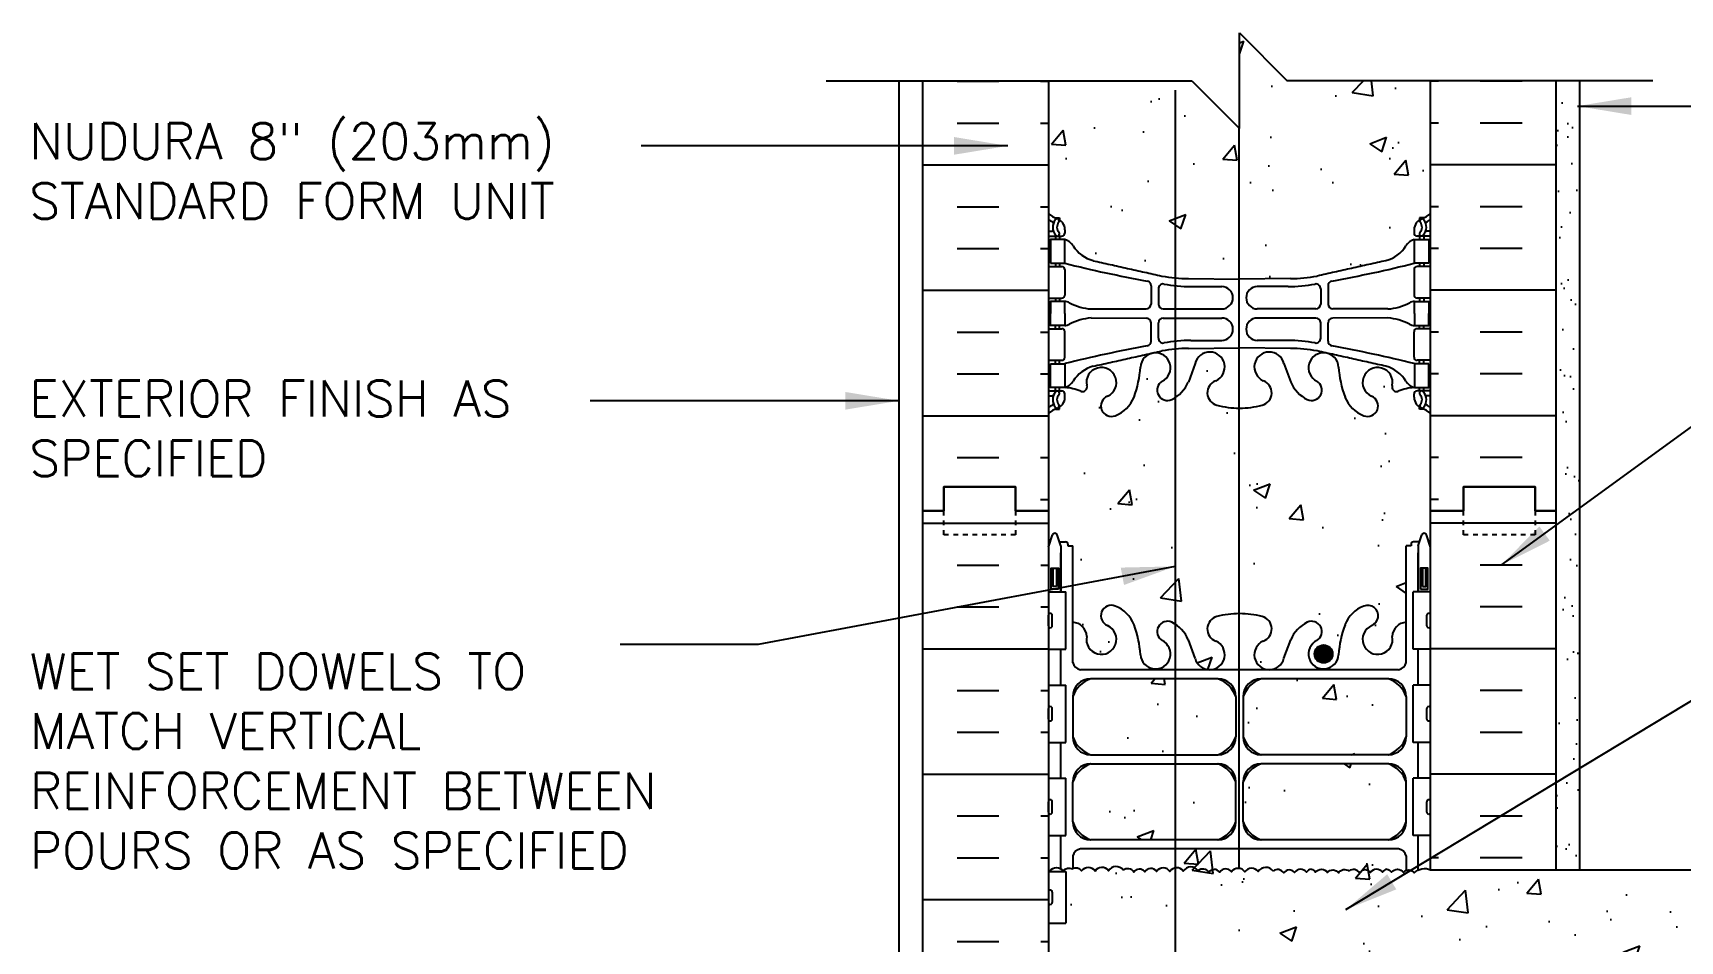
# Model space of a CAD drawing. Header units: inches. Extents: x 151.3 to 208.3, y 104.8 to 175.9.
# Drawn here: x 151.31 to 185.78, y 156.94 to 175.94 of the extents above; entities that cross this region are included whole.
import ezdxf

# ---------------------------------------------------------------- set-up
doc = ezdxf.new("R2010")
doc.units = ezdxf.units.IN
doc.header["$LTSCALE"] = 0.5
doc.header["$MEASUREMENT"] = 0
doc.linetypes.add('DASHED2', pattern=[0.375, 0.25, -0.125])
for name, color, linetype in [('HATCH', 12, 'Continuous'), ('line25', 2, 'Continuous'), ('LINE3', 3, 'Continuous'), ('LINE50', 5, 'Continuous'), ('LINE9', 9, 'Continuous'), ('TEXT', 4, 'Continuous'), ('Web_Edge', 9, 'Continuous')]:
    doc.layers.add(name, color=color, linetype=linetype)
doc.styles.add('DIM', font='romans.shx', dxfattribs={"width": 0.7})
doc.styles.add('ROMANS', font='romans.shx', dxfattribs={"height": 0.75})
doc.dimstyles.new('ext_12', dxfattribs={"dimscale": 12, "dimtxt": 0.075, "dimasz": 0.09375, "dimexe": 0.09375, "dimexo": 0.0625, "dimgap": 0.0625, "dimtad": 1, "dimdec": 1, "dimzin": 2, "dimdsep": 46, "dimlunit": 4, "dimtxsty": 'DIM', "dimcen": 0.09, "dimdle": 0.09375, "dimclrt": 4, "dimadec": 0, "dimazin": 0, "dimtfac": 1, "dimtdec": 1, "dimtmove": 2, "dimatfit": 3, "dimfxl": 1, "dimfrac": 2, "dimtolj": 1, "dimtzin": 0, "dimarcsym": 0})

msp = doc.modelspace()

# ---------------------------------------------------------------- hatches: boundary and pattern name
at = {"layer": 'HATCH'}
h = msp.add_hatch(dxfattribs=at)
h.set_pattern_fill('AR-CONC', color=256, scale=0.5)
h.set_pattern_definition([(50, (0, 0), (3.5863, -0.31376), [0.375, -4.125]), (355, (0, 0), (-0.693757, 3.76096), [0.3, -3.3]), (100.4514, (0.299, -0.026), (2.892544, 3.4472), [0.3187, -3.50571]), (46.1842, (0, 1), (5.33621, -0.8276), [0.5625, -6.1875]), (96.6356, (0.4447, 0.931), (4.67331, 4.87059), [0.47805, -5.25857]), (351.1842, (0, 1), (4.67331, 4.87059), [0.45, -4.95]), (21, (0.5, 0.75), (2.984535, -2.013094), [0.375, -4.125]), (326, (0.5, 0.75), (1.216577, 3.62575), [0.3, -3.3]), (71.4514, (0.7487, 0.5822), (4.20111, 1.612656), [0.3187, -3.50571]), (37.5, (0, 0), (0.060799, 1.664469), [0, -3.26, 0, -3.35, 0, -3.3125]), (7.5, (0, 0), (1.315348, 1.972059), [0, -1.91, 0, -3.185, 0, -1.2625]), (327.5, (-1.115, 0), (2.669112, -0.1127744), [0, -1.25, 0, -3.9, 0, -5.175]), (317.5, (-1.615, 0), (2.91593, 0.500525), [0, -1.625, 0, -2.59, 0, -3.675])])
edge = h.paths.add_edge_path()
edge.add_line((180.56, 174.938), (177.56, 174.938))
edge.add_line((177.56, 174.938), (176.56, 175.938))
edge.add_line((176.56, 175.938), (176.56, 173.938))
edge.add_line((176.56, 173.938), (175.56, 174.938))
edge.add_line((175.56, 174.938), (172.56, 174.938))
edge.add_line((172.56, 174.938), (172.56, 172.164))
edge.add_arc((172.906, 172.525), 0.5, 226.2109, 246.4218)
edge.add_line((172.706, 172.067), (172.796, 172.067))
edge.add_line((172.796, 172.067), (172.796, 172.025))
edge.add_arc((172.656, 171.818), 0.25, 0, 55.9442, ccw=False)
edge.add_line((172.906, 171.818), (172.906, 171.751))
edge.add_arc((172.843, 171.751), 0.0625, -90, 0, ccw=False)
edge.add_line((172.843, 171.688), (172.796, 171.688))
edge.add_line((172.796, 171.688), (172.796, 171.618))
edge.add_line((172.796, 171.618), (172.901, 171.618))
edge.add_arc((172.779, 171.276), 0.364, 34.9775, 70.3387, ccw=False)
edge.add_arc((173.702, 171.887), 0.743, 212.7919, 253.8107)
edge.add_spline(control_points=[(173.494, 171.173), (174.932, 170.852)], knot_values=[0, 0, 1, 1], degree=1, periodic=0)
edge.add_arc((175.488, 173.784), 2.984, 259.2546, 270.0995)
edge.add_line((175.493, 170.8), (176.56, 170.784))
edge.add_line((176.56, 170.784), (177.627, 170.8))
edge.add_arc((177.632, 173.784), 2.984, 269.9005, 280.7454)
edge.add_spline(control_points=[(178.188, 170.852), (179.626, 171.173)], knot_values=[0, 0, 1, 1], degree=1, periodic=0)
edge.add_arc((179.418, 171.887), 0.743, 286.1893, 327.2081)
edge.add_arc((180.341, 171.276), 0.364, 109.6613, 145.0225, ccw=False)
edge.add_line((180.219, 171.618), (180.324, 171.618))
edge.add_line((180.324, 171.618), (180.324, 171.688))
edge.add_line((180.324, 171.688), (180.276, 171.688))
edge.add_arc((180.276, 171.751), 0.0625, 180, 270, ccw=False)
edge.add_line((180.214, 171.751), (180.214, 171.818))
edge.add_arc((180.464, 171.818), 0.25, 124.0558, 180, ccw=False)
edge.add_line((180.324, 172.025), (180.324, 172.067))
edge.add_line((180.324, 172.067), (180.414, 172.067))
edge.add_arc((180.214, 172.525), 0.5, 293.5782, 313.7891)
edge.add_line((180.56, 172.164), (180.56, 174.938))
h.paths.add_polyline_path([(180.56, 165.938), (180.56, 167.972, 0.088416), (180.414, 168.069), (180.324, 168.069), (180.324, 168.111, -0.249069), (180.214, 168.318), (180.214, 168.386, -0.414214), (180.276, 168.448), (180.324, 168.448), (180.324, 168.518), (180.219, 168.518, 0.085348), (179.889, 168.443, -0.669601), (179.757, 168.563, 2.087231), (179.323, 168.338, -1), (179.16, 167.93, -0.21345), (178.767, 168.319, -0.069923), (178.631, 168.963, 1.702394), (178.181, 168.65, -0.940793), (177.977, 168.267, -0.173075), (177.631, 168.634), (177.489, 169.02, 1.612474), (177.057, 168.661, -0.734872), (177.034, 168.15, -0.068475), (176.56, 168.088, -0.068475), (176.086, 168.15, -0.734872), (176.063, 168.661, 1.612474), (175.631, 169.02), (175.489, 168.634, -0.173075), (175.143, 168.267, -0.940793), (174.939, 168.65, 1.702394), (174.489, 168.963, -0.069923), (174.352, 168.319, -0.21345), (173.96, 167.93, -1), (173.797, 168.338, 2.087231), (173.363, 168.563, -0.669601), (173.23, 168.443, 0.085348), (172.901, 168.518), (172.796, 168.518), (172.796, 168.448), (172.843, 168.448, -0.414214), (172.906, 168.386), (172.906, 168.318, -0.249069), (172.796, 168.111), (172.796, 168.069), (172.706, 168.069, 0.088416), (172.56, 167.972), (172.56, 165.938), (172.56, 165.178), (172.645, 165.439, -0.6), (172.745, 165.439), (172.794, 165.289), (172.92, 165.289, -0.414214), (172.97, 165.239), (172.97, 165.209), (173.07, 165.209), (173.07, 163.608, -0.380397), (173.363, 163.312, 2.087231), (173.797, 163.537, -1), (173.96, 163.946, -0.21345), (174.352, 163.557, -0.069923), (174.489, 162.913, 1.702394), (174.939, 163.225, -0.940793), (175.143, 163.609, -0.173075), (175.489, 163.242), (175.631, 162.855, 1.612474), (176.063, 163.215, -0.734872), (176.086, 163.726, -0.068475), (176.56, 163.788, -0.068475), (177.034, 163.726, -0.734872), (177.057, 163.215, 1.612474), (177.489, 162.855), (177.631, 163.242, -0.173075), (177.977, 163.609, -0.940793), (178.181, 163.225, 1.702394), (178.631, 162.913, -0.069923), (178.767, 163.557, -0.21345), (179.16, 163.946, -1), (179.323, 163.537, 2.087231), (179.757, 163.312, -0.380392), (180.05, 163.608), (180.05, 165.209), (180.15, 165.209), (180.15, 165.239, -0.414214), (180.2, 165.289), (180.326, 165.289), (180.375, 165.439, -0.6), (180.475, 165.439), (180.56, 165.178)])
h.paths.add_polyline_path([(176.484, 162.052, 0.225652), (176.109, 162.427), (173.445, 162.427, 0.225652), (173.07, 162.052), (173.07, 161.211, 0.225652), (173.445, 160.836), (176.109, 160.836, 0.225652), (176.484, 161.211)])
h.paths.add_polyline_path([(176.484, 160.27, 0.225652), (176.109, 160.645), (173.445, 160.645, 0.225652), (173.07, 160.27), (173.07, 159.43, 0.225652), (173.445, 159.055), (176.109, 159.055, 0.225652), (176.484, 159.43)])
h.paths.add_polyline_path([(180.05, 160.27, 0.225652), (179.675, 160.645), (177.011, 160.645, 0.225652), (176.636, 160.27), (176.636, 159.43, 0.225652), (177.011, 159.055), (179.675, 159.055, 0.225652), (180.05, 159.43)])
h.paths.add_polyline_path([(180.05, 162.052, 0.225652), (179.675, 162.427), (177.011, 162.427, 0.225652), (176.636, 162.052), (176.636, 161.211, 0.225652), (177.011, 160.836), (179.675, 160.836, 0.225652), (180.05, 161.211)])
h.paths.add_polyline_path([(172.87, 158.404, -0.37063), (173.063, 158.447, -0.37063), (173.256, 158.404, -0.520567), (173.536, 158.402, -0.520567), (173.815, 158.41, -0.520567), (174.126, 158.42, -0.445343), (174.348, 158.38, -0.520567), (174.576, 158.387, -0.520567), (174.825, 158.395, -0.520567), (175.104, 158.393, -0.520567), (175.384, 158.402, -0.520567), (175.694, 158.411, -0.445343), (175.917, 158.372, -0.520567), (176.145, 158.379, -0.520567), (176.393, 158.387, -0.520567), (176.673, 158.385, -0.520567), (176.952, 158.393, -0.520567), (177.263, 158.403, -0.445343), (177.485, 158.363, -0.520567), (177.713, 158.37, -0.520567), (177.961, 158.378, -0.175549), (178.057, 158.444, -0.175549), (178.153, 158.378, -0.520567), (178.401, 158.37, -0.520567), (178.629, 158.363, -0.445343), (178.852, 158.403, -0.445343), (179.074, 158.363, -0.520567), (179.302, 158.37, -0.520567), (179.55, 158.378, -0.175549), (179.646, 158.444, -0.175549), (179.742, 158.378, -0.520567), (179.99, 158.37, -0.520567), (180.218, 158.363, -0.316111), (180.56, 158.428), (192.208, 158.428), (192.208, 157.795), (191.208, 156.795), (193.208, 156.795), (192.208, 155.795), (192.208, 155.678), (180.56, 155.678), (180.56, 155.415, 0.567652), (180.3, 155.4), (180.3, 155.423, 0.492671), (180.08, 155.406, 0.445343), (179.857, 155.446, 0.445343), (179.634, 155.406, 0.520567), (179.407, 155.413, 0.520567), (179.158, 155.421, 0.520567), (178.879, 155.419, 0.520567), (178.599, 155.428, 0.077714), (178.56, 155.471, 0.077714), (178.521, 155.428, 0.520567), (178.241, 155.419, 0.520567), (177.961, 155.421, 0.520567), (177.713, 155.413, 0.520567), (177.485, 155.406, 0.445343), (177.263, 155.446, 0.520567), (176.952, 155.436, 0.520567), (176.673, 155.428, 0.520567), (176.393, 155.429, 0.520567), (176.145, 155.422, 0.520567), (175.917, 155.415, 0.445343), (175.694, 155.454, 0.520567), (175.384, 155.445, 0.520567), (175.104, 155.436, 0.520567), (174.825, 155.438, 0.520567), (174.576, 155.43, 0.520567), (174.348, 155.423, 0.445343), (174.126, 155.463, 0.520567), (173.815, 155.453, 0.520567), (173.536, 155.444, 0.520567), (173.256, 155.446, 0.520567), (173.008, 155.439, 0.182404), (172.925, 155.492), (172.925, 155.483), (172.84, 155.483, 0.145019), (172.78, 155.432, 0.122352), (172.727, 155.483), (172.575, 155.483, 0.028683), (172.56, 155.473), (172.56, 158.437, -0.068144), (172.59, 158.402, -0.520567)])
h.paths.add_polyline_path([(172.64, 157.743, -0.414214), (172.6, 157.703, -0.414214), (172.56, 157.743), (172.56, 157.963, -0.414214), (172.6, 158.003, -0.414214), (172.64, 157.963)], flags=16)
h.paths.add_polyline_path([(172.64, 156.133), (172.64, 155.913, -0.414214), (172.6, 155.873, -0.414214), (172.56, 155.913), (172.56, 156.133, -0.414214), (172.6, 156.173, -0.414214)], flags=16)
h.paths.add_polyline_path([(180.05, 158.719, 0.268138), (179.889, 158.867), (173.231, 158.867, 0.268156), (173.07, 158.719), (173.07, 158.45, -0.356222), (173.256, 158.404, -0.520567), (173.536, 158.402, -0.520567), (173.815, 158.41, -0.520567), (174.126, 158.42, -0.445343), (174.348, 158.38, -0.520567), (174.576, 158.387, -0.520567), (174.825, 158.395, -0.520567), (175.104, 158.393, -0.520567), (175.384, 158.402, -0.520567), (175.694, 158.411, -0.445343), (175.917, 158.372, -0.520567), (176.145, 158.379, -0.520567), (176.393, 158.387, -0.520567), (176.673, 158.385, -0.520567), (176.952, 158.393, -0.520567), (177.263, 158.403, -0.445343), (177.485, 158.363, -0.520567), (177.713, 158.37, -0.520567), (177.961, 158.378, -0.175549), (178.057, 158.444, -0.175549), (178.153, 158.378, -0.520567), (178.401, 158.37, -0.520567), (178.629, 158.363, -0.445343), (178.852, 158.403, -0.445343), (179.074, 158.363, -0.520567), (179.302, 158.37, -0.520567), (179.55, 158.378, -0.175549), (179.646, 158.444, -0.175549), (179.742, 158.378, -0.520567), (179.99, 158.37, -0.138388), (180.05, 158.416)])
h.paths.add_polyline_path([(180.05, 155.441, 0.356878), (179.857, 155.446, 0.445343), (179.634, 155.406, 0.520567), (179.407, 155.413, 0.520567), (179.158, 155.421, 0.520567), (178.879, 155.419, 0.520567), (178.599, 155.428, 0.077714), (178.56, 155.471, 0.077714), (178.521, 155.428, 0.520567), (178.241, 155.419, 0.520567), (177.961, 155.421, 0.520567), (177.713, 155.413, 0.520567), (177.485, 155.406, 0.445343), (177.263, 155.446, 0.520567), (176.952, 155.436, 0.520567), (176.673, 155.428, 0.520567), (176.393, 155.429, 0.520567), (176.145, 155.422, 0.520567), (175.917, 155.415, 0.445343), (175.694, 155.454, 0.520567), (175.384, 155.445, 0.520567), (175.104, 155.436, 0.520567), (174.825, 155.438, 0.520567), (174.576, 155.43, 0.520567), (174.348, 155.423, 0.445343), (174.126, 155.463, 0.520567), (173.815, 155.453, 0.520567), (173.536, 155.444, 0.520567), (173.256, 155.446, 0.356222), (173.07, 155.493), (173.07, 155.157, 0.268156), (173.231, 155.008), (179.889, 155.008, 0.268138), (180.05, 155.157)])
h.paths.add_polyline_path([(199.768, 158.428), (193.208, 158.428), (193.208, 158.19), (192.208, 157.19), (194.208, 157.19), (193.208, 156.19), (193.208, 155.678), (193.605, 155.678), (196.017, 155.678, -0.679626), (196.017, 156.178), (196.45, 156.301, 0.684458), (196.45, 156.801), (196.128, 156.801), (196.128, 156.926), (196.471, 156.926, -0.714868), (196.489, 156.182), (196.058, 156.06, 0.616244), (196.045, 155.803), (196.513, 155.803, -0.207325), (196.859, 155.678), (199.768, 155.678)])
h.paths.add_polyline_path([(180.56, 148.697), (180.481, 148.455, -0.725737), (180.375, 148.436), (180.326, 148.586), (180.2, 148.586, -0.414214), (180.15, 148.636), (180.15, 148.666), (180.05, 148.666), (180.05, 150.268, -0.380392), (179.757, 150.563, 2.087231), (179.323, 150.338, -1), (179.16, 149.93, -0.21345), (178.767, 150.319, -0.069923), (178.631, 150.963, 1.629604), (178.16, 150.662, -0.994662), (177.977, 150.267, -0.173075), (177.631, 150.634), (177.489, 151.02, 1.612474), (177.057, 150.661, -0.734872), (177.034, 150.15, -0.068475), (176.56, 150.088, -0.068475), (176.086, 150.15, -0.734872), (176.063, 150.661, 1.612474), (175.631, 151.02), (175.489, 150.634, -0.173075), (175.143, 150.267, -0.994662), (174.96, 150.662, 1.629604), (174.489, 150.963, -0.069923), (174.352, 150.319, -0.21345), (173.96, 149.93, -1), (173.797, 150.338, 2.087231), (173.363, 150.563, -0.380397), (173.07, 150.268), (173.07, 148.666), (172.97, 148.666), (172.97, 148.636, -0.414214), (172.92, 148.586), (172.794, 148.586), (172.751, 148.455, -0.725737), (172.645, 148.436), (172.56, 148.697), (172.56, 147.938), (172.56, 145.903, 0.088416), (172.706, 145.806), (172.796, 145.806), (172.796, 145.764, -0.249069), (172.906, 145.557), (172.906, 145.49, -0.414214), (172.843, 145.427), (172.796, 145.427), (172.796, 145.357), (172.901, 145.357, 0.085348), (173.23, 145.433, -0.669601), (173.363, 145.312, 2.087231), (173.797, 145.537, -1), (173.96, 145.946, -0.21345), (174.352, 145.557, -0.069923), (174.489, 144.913, 1.629604), (174.96, 145.214, -0.994662), (175.143, 145.609, -0.173075), (175.489, 145.242), (175.631, 144.855, 1.612474), (176.063, 145.215, -0.734872), (176.086, 145.726, -0.068475), (176.56, 145.788, -0.068475), (177.034, 145.726, -0.734872), (177.057, 145.215, 1.612474), (177.489, 144.855), (177.631, 145.242, -0.173075), (177.977, 145.609, -0.994662), (178.16, 145.214, 1.629604), (178.631, 144.913, -0.069923), (178.767, 145.557, -0.21345), (179.16, 145.946, -1), (179.323, 145.537, 2.087231), (179.757, 145.312, -0.669601), (179.889, 145.433, 0.085348), (180.219, 145.357), (180.324, 145.357), (180.324, 145.427), (180.276, 145.427, -0.414214), (180.214, 145.49), (180.214, 145.557, -0.249069), (180.324, 145.764), (180.324, 145.806), (180.414, 145.806, 0.088416), (180.56, 145.903), (180.56, 147.938)])
h.paths.add_polyline_path([(176.484, 154.446, 0.225652), (176.109, 154.821), (173.445, 154.821, 0.225652), (173.07, 154.446), (173.07, 153.605, 0.225652), (173.445, 153.23), (176.109, 153.23, 0.225652), (176.484, 153.605)])
h.paths.add_polyline_path([(176.484, 152.665, 0.225652), (176.109, 153.04), (173.445, 153.04, 0.225652), (173.07, 152.665), (173.07, 151.824, 0.225652), (173.445, 151.449), (176.109, 151.449, 0.225652), (176.484, 151.824)])
h.paths.add_polyline_path([(180.05, 152.665, 0.225652), (179.675, 153.04), (177.011, 153.04, 0.225652), (176.636, 152.665), (176.636, 151.824, 0.225652), (177.011, 151.449), (179.675, 151.449, 0.225652), (180.05, 151.824)])
h.paths.add_polyline_path([(180.56, 131.972, 0.088416), (180.414, 132.069), (180.324, 132.069), (180.324, 132.111, -0.249069), (180.214, 132.318), (180.214, 132.386, -0.414214), (180.276, 132.448), (180.324, 132.448), (180.324, 132.518), (180.219, 132.518, 0.085348), (179.889, 132.443, -0.669601), (179.757, 132.563, 2.087231), (179.323, 132.338, -1), (179.16, 131.93, -0.21345), (178.767, 132.319, -0.069923), (178.631, 132.963, 1.629604), (178.16, 132.662, -0.994662), (177.977, 132.267, -0.173075), (177.631, 132.634), (177.489, 133.02, 1.612474), (177.057, 132.661, -0.734872), (177.034, 132.15, -0.068475), (176.56, 132.088, -0.068475), (176.086, 132.15, -0.734872), (176.063, 132.661, 1.612474), (175.631, 133.02), (175.489, 132.634, -0.173075), (175.143, 132.267, -0.994662), (174.96, 132.662, 1.629604), (174.489, 132.963, -0.069923), (174.352, 132.319, -0.21345), (173.96, 131.93, -1), (173.797, 132.338, 2.087231), (173.363, 132.563, -0.669601), (173.23, 132.443, 0.085348), (172.901, 132.518), (172.796, 132.518), (172.796, 132.448), (172.843, 132.448, -0.414214), (172.906, 132.386), (172.906, 132.318, -0.249069), (172.796, 132.111), (172.796, 132.069), (172.706, 132.069, 0.088416), (172.56, 131.972), (172.56, 129.938), (175.763, 129.938), (176.763, 128.938), (176.763, 130.938), (177.763, 129.938), (180.56, 129.938)])
h = msp.add_hatch(dxfattribs=at)
h.set_pattern_fill('AR-SAND', color=256, scale=0.5, style=0)
h.set_pattern_definition([(37.5, (64.07556, -39.29485), (-0.0314967, 0.963412), [0, -0.76, 0, -0.85, 0, -0.8125]), (7.5, (64.0756, -39.2949), (0.8848884, 1.411073), [0, -0.41, 0, -0.685, 0, -0.2625]), (327.5, (63.46056, -39.29485), (1.557071, 0.0028295), [0, -0.25, 0, -0.9, 0, -1.175]), (317.5, (63.4606, -39.2949), (1.503063, 0.438838), [0, -0.125, 0, -0.59, 0, -0.675])])
h.paths.add_polyline_path([(183.185, 158.428), (183.685, 158.428), (183.685, 161.134), (183.185, 160.887)])
h.paths.add_polyline_path([(183.685, 165.575), (183.185, 165.328), (183.185, 160.887), (183.685, 161.134)])
h.paths.add_polyline_path([(183.685, 167.24), (183.185, 167.24), (183.185, 165.938), (183.185, 165.328), (183.685, 165.575)])
h.paths.add_polyline_path([(183.685, 174.938), (183.185, 174.938), (183.185, 167.24), (183.685, 167.24)])
h = msp.add_hatch(dxfattribs=at)
h.set_pattern_fill('INSUL', color=256, scale=7, style=0)
h.set_pattern_definition([(0, (-2753.6016, -249.0718), (0, 2.625), []), (0, (-2753.6016, -248.1968), (0, 2.625), [0.875, -0.875]), (0, (-2753.6016, -247.3218), (0, 2.625), [0.875, -0.875])])
h.paths.add_polyline_path([(169.935, 147.938), (170.372, 147.938), (170.372, 148.438), (171.872, 148.438), (171.872, 147.938), (172.56, 147.938), (172.56, 165.938), (171.872, 165.938), (171.872, 166.438), (170.372, 166.438), (170.372, 165.938), (169.935, 165.938)])
at = {"layer": 'LINE3'}
msp.add_hatch(color=256, dxfattribs=at).paths.add_polyline_path([(178.131, 162.944, 1), (178.506, 162.944, 1)])

# ---------------------------------------------------------------- linework, layer by layer
at = {"layer": 'HATCH'}
for p, q in [((170.648, 174.928), (171.523, 174.928)), ((172.398, 174.928), (172.56, 174.928)), ((180.722, 174.928), (180.56, 174.928)), ((182.472, 174.928), (181.597, 174.928)), ((170.648, 174.053), (171.523, 174.053)), ((172.398, 174.053), (172.56, 174.053)), ((180.722, 174.053), (180.56, 174.053)), ((182.472, 174.053), (181.597, 174.053)), ((169.935, 173.178), (172.56, 173.178)), ((183.185, 173.178), (180.56, 173.178)), ((170.648, 172.303), (171.523, 172.303)), ((172.398, 172.303), (172.56, 172.303)), ((180.722, 172.303), (180.56, 172.303)), ((182.472, 172.303), (181.597, 172.303)), ((170.648, 171.428), (171.523, 171.428)), ((172.398, 171.428), (172.56, 171.428)), ((180.722, 171.428), (180.56, 171.428)), ((182.472, 171.428), (181.597, 171.428)), ((169.935, 170.553), (172.56, 170.553)), ((183.185, 170.553), (180.56, 170.553)), ((170.648, 169.678), (171.523, 169.678)), ((172.398, 169.678), (172.56, 169.678)), ((180.722, 169.678), (180.56, 169.678)), ((182.472, 169.678), (181.597, 169.678)), ((170.648, 168.803), (171.523, 168.803)), ((172.398, 168.803), (172.56, 168.803)), ((180.722, 168.803), (180.56, 168.803)), ((182.472, 168.803), (181.597, 168.803)), ((169.935, 167.928), (172.56, 167.928)), ((183.185, 167.928), (180.56, 167.928)), ((170.648, 167.053), (171.523, 167.053)), ((172.398, 167.053), (172.56, 167.053)), ((180.722, 167.053), (180.56, 167.053)), ((182.472, 167.053), (181.597, 167.053)), ((172.398, 166.178), (172.56, 166.178)), ((180.722, 166.178), (180.56, 166.178)), ((183.185, 165.678), (180.56, 165.678)), ((182.472, 164.803), (181.597, 164.803)), ((182.472, 163.928), (181.597, 163.928)), ((183.185, 163.053), (180.56, 163.053)), ((182.472, 162.178), (181.597, 162.178)), ((182.472, 161.303), (181.597, 161.303)), ((183.185, 160.428), (180.56, 160.428)), ((182.472, 159.553), (181.597, 159.553)), ((180.722, 158.678), (180.56, 158.678)), ((182.472, 158.678), (181.597, 158.678))]:
    msp.add_line(p, q, dxfattribs=at)
for points in [[(172.56, 158.437, -0.068144), (172.59, 158.402, -0.520567), (172.87, 158.404, -0.37063), (173.063, 158.447)], [(174.126, 158.42, 0.520567), (173.815, 158.41, 0.520567), (173.536, 158.402, 0.520567), (173.256, 158.404, 0.37063), (173.063, 158.447, 0.37063)], [(175.694, 158.411, 0.520567), (175.384, 158.402, 0.520567), (175.104, 158.393, 0.520567), (174.825, 158.395, 0.520567), (174.576, 158.387, 0.520567), (174.348, 158.38, 0.445343), (174.126, 158.42, 0.445343)], [(177.263, 158.403, 0.520567), (176.952, 158.393, 0.520567), (176.673, 158.385, 0.520567), (176.393, 158.387, 0.520567), (176.145, 158.379, 0.520567), (175.917, 158.372, 0.445343), (175.694, 158.411, 0.445343)], [(178.057, 158.444, 0.175549), (177.961, 158.378, 0.520567), (177.713, 158.37, 0.520567), (177.485, 158.363, 0.445343), (177.263, 158.403)], [(178.057, 158.444, -0.175549), (178.153, 158.378, -0.520567), (178.401, 158.37, -0.520567), (178.629, 158.363, -0.445343), (178.852, 158.403)], [(179.646, 158.444, 0.175549), (179.55, 158.378, 0.520567), (179.302, 158.37, 0.520567), (179.074, 158.363, 0.445343), (178.852, 158.403)], [(179.646, 158.444, -0.175549), (179.742, 158.378, -0.520567), (179.99, 158.37, -0.520567), (180.218, 158.363, -0.316111), (180.56, 158.428)]]:
    msp.add_lwpolyline(points, format="xyb", dxfattribs=at)
at = {"layer": 'line25'}
for p, q in [((172.56, 174.938), (172.56, 165.938)), ((180.56, 165.938), (180.56, 174.938)), ((172.56, 165.938), (172.56, 147.938)), ((180.56, 158.428), (180.56, 165.938)), ((172.56, 164.243), (172.925, 164.243)), ((172.925, 163.043), (172.925, 164.243)), ((180.56, 164.243), (180.195, 164.243)), ((180.195, 163.043), (180.195, 164.243)), ((172.56, 163.043), (172.925, 163.043)), ((180.56, 163.043), (180.195, 163.043)), ((172.56, 162.293), (172.925, 162.293)), ((172.925, 161.093), (172.925, 162.293)), ((180.56, 162.293), (180.195, 162.293)), ((180.195, 161.093), (180.195, 162.293)), ((172.56, 161.093), (172.925, 161.093)), ((180.56, 161.093), (180.195, 161.093)), ((172.56, 160.343), (172.925, 160.343)), ((172.925, 159.143), (172.925, 160.343)), ((180.56, 160.343), (180.195, 160.343)), ((180.195, 159.143), (180.195, 160.343)), ((172.56, 159.143), (172.925, 159.143)), ((180.56, 159.143), (180.195, 159.143)), ((172.56, 158.393), (172.925, 158.393)), ((172.925, 158.393), (172.925, 157.313)), ((180.56, 158.428), (192.208, 158.428)), ((172.56, 157.313), (172.925, 157.313))]:
    msp.add_line(p, q, dxfattribs=at)
at = {"layer": 'LINE3'}
for p, q in [((175.214, 174.738), (175.214, 133.678)), ((176.548, 173.949), (176.548, 158.458))]:
    msp.add_line(p, q, dxfattribs=at)
msp.add_circle((178.319, 162.944), 0.188, dxfattribs=at)
at = {"layer": 'LINE50'}
for p, q in [((169.935, 165.938), (169.935, 174.938)), ((183.185, 165.938), (183.185, 174.938)), ((169.935, 147.938), (169.935, 165.938)), ((183.185, 158.428), (183.185, 165.938))]:
    msp.add_line(p, q, dxfattribs=at)
for points in [[(169.935, 165.938), (170.372, 165.938), (170.372, 166.438), (171.872, 166.438), (171.872, 165.938), (172.56, 165.938)], [(172.56, 165.938), (171.872, 165.938), (171.872, 166.438), (170.372, 166.438), (170.372, 165.938), (169.935, 165.938)], [(183.185, 165.938), (182.747, 165.938), (182.747, 166.438), (181.247, 166.438), (181.247, 165.938), (180.56, 165.938)], [(180.56, 165.938), (181.247, 165.938), (181.247, 166.438), (182.747, 166.438), (182.747, 165.938), (183.185, 165.938)]]:
    msp.add_lwpolyline(points, dxfattribs=at)
at = {"layer": 'LINE9'}
for p, q in [((176.56, 173.938), (176.56, 175.938)), ((176.56, 175.938), (177.56, 174.938)), ((167.91, 174.938), (175.56, 174.938)), ((169.435, 153.428), (169.435, 174.938)), ((175.56, 174.938), (176.56, 173.938)), ((185.21, 174.938), (177.56, 174.938)), ((183.685, 158.428), (183.685, 174.938)), ((172.56, 163.533), (172.56, 163.753)), ((172.6, 163.793), (172.6, 163.793)), ((172.64, 163.533), (172.64, 163.753)), ((180.48, 163.533), (180.48, 163.753)), ((180.52, 163.793), (180.52, 163.793)), ((180.56, 163.533), (180.56, 163.753)), ((172.56, 163.698), (172.56, 163.698)), ((172.56, 163.588), (172.56, 163.588)), ((172.6, 163.493), (172.6, 163.493)), ((180.52, 163.493), (180.52, 163.493)), ((180.56, 163.698), (180.56, 163.698)), ((180.56, 163.588), (180.56, 163.588)), ((172.56, 161.583), (172.56, 161.803)), ((172.56, 161.748), (172.56, 161.748)), ((172.6, 161.843), (172.6, 161.843)), ((172.64, 161.583), (172.64, 161.803)), ((180.48, 161.583), (180.48, 161.803)), ((180.52, 161.843), (180.52, 161.843)), ((180.56, 161.583), (180.56, 161.803)), ((180.56, 161.748), (180.56, 161.748)), ((172.56, 161.638), (172.56, 161.638)), ((172.6, 161.543), (172.6, 161.543)), ((180.52, 161.543), (180.52, 161.543)), ((180.56, 161.638), (180.56, 161.638)), ((172.56, 159.633), (172.56, 159.853)), ((172.56, 159.798), (172.56, 159.798)), ((172.56, 159.688), (172.56, 159.688)), ((172.6, 159.893), (172.6, 159.893)), ((172.64, 159.633), (172.64, 159.853)), ((180.48, 159.633), (180.48, 159.853)), ((180.52, 159.893), (180.52, 159.893)), ((180.56, 159.633), (180.56, 159.853)), ((180.56, 159.798), (180.56, 159.798)), ((180.56, 159.688), (180.56, 159.688)), ((172.6, 159.593), (172.6, 159.593)), ((180.52, 159.593), (180.52, 159.593)), ((172.56, 157.963), (172.56, 157.743)), ((172.56, 157.908), (172.56, 157.908)), ((172.6, 158.003), (172.6, 158.003)), ((172.64, 157.963), (172.64, 157.743)), ((172.56, 157.798), (172.56, 157.798)), ((172.6, 157.703), (172.6, 157.703))]:
    msp.add_line(p, q, dxfattribs=at)
at = {"layer": 'LINE9', "linetype": 'DASHED2', "ltscale": 0.15}
for points in [[(171.872, 165.938), (171.872, 165.938), (171.872, 165.438), (170.372, 165.438), (170.372, 165.938), (170.372, 165.938)], [(182.747, 165.938), (182.747, 165.938), (182.747, 165.438), (181.247, 165.438), (181.247, 165.938), (181.247, 165.938)]]:
    msp.add_lwpolyline(points, dxfattribs=at)
at = {"layer": 'LINE9'}
for centre, start, end in [((172.6, 163.753), 90, 180), ((172.6, 163.753), 360, 90), ((180.52, 163.753), 90, 180), ((180.52, 163.753), 0, 90), ((172.6, 163.533), 180, 270), ((172.6, 163.533), 270, 0), ((180.52, 163.533), 180, 270), ((180.52, 163.533), 270, 0), ((172.6, 161.803), 90, 180), ((172.6, 161.803), 360, 90), ((180.52, 161.803), 90, 180), ((180.52, 161.803), 0, 90), ((172.6, 161.583), 180, 270), ((172.6, 161.583), 270, 0), ((180.52, 161.583), 180, 270), ((180.52, 161.583), 270, 0), ((172.6, 159.853), 90, 180), ((172.6, 159.633), 180, 270), ((172.6, 159.853), 360, 90), ((172.6, 159.633), 270, 0), ((180.52, 159.853), 90, 180), ((180.52, 159.633), 180, 270), ((180.52, 159.853), 0, 90), ((180.52, 159.633), 270, 0), ((172.6, 157.963), 90, 180), ((172.6, 157.963), 0, 90), ((172.6, 157.743), 180, 270), ((172.6, 157.743), 270, 0)]:
    msp.add_arc(centre, 0.04, start, end, dxfattribs=at)
at = {"layer": 'Web_Edge'}
for p, q in [((172.706, 172.067), (172.796, 172.067)), ((172.796, 172.067), (172.796, 172.025)), ((180.414, 172.067), (180.324, 172.067)), ((180.324, 172.067), (180.324, 172.025)), ((172.56, 171.788), (172.638, 171.788)), ((172.56, 171.688), (172.843, 171.688)), ((172.706, 171.688), (172.706, 171.618)), ((172.796, 171.688), (172.796, 171.618)), ((172.906, 171.818), (172.906, 171.751)), ((180.214, 171.818), (180.214, 171.751)), ((180.56, 171.688), (180.276, 171.688)), ((180.324, 171.688), (180.324, 171.618)), ((180.414, 171.688), (180.414, 171.618)), ((180.56, 171.788), (180.482, 171.788)), ((172.56, 171.048), (172.843, 171.048)), ((172.706, 171.118), (172.706, 171.048)), ((172.796, 171.118), (172.796, 171.048)), ((172.906, 170.986), (172.906, 170.451)), ((180.214, 170.986), (180.214, 170.451)), ((180.56, 171.048), (180.276, 171.048)), ((180.324, 171.118), (180.324, 171.048)), ((180.414, 171.118), (180.414, 171.048)), ((174.708, 170.648), (174.708, 170.264)), ((175.493, 170.8), (176.56, 170.784)), ((177.627, 170.8), (176.56, 170.784)), ((178.412, 170.648), (178.412, 170.264)), ((172.56, 170.388), (172.843, 170.388)), ((172.706, 170.388), (172.706, 170.318)), ((172.796, 170.388), (172.796, 170.318)), ((174.861, 170.586), (174.861, 170.264)), ((175.541, 170.632), (176.188, 170.632)), ((177.579, 170.632), (176.932, 170.632)), ((178.259, 170.586), (178.259, 170.264)), ((180.56, 170.388), (180.276, 170.388)), ((180.324, 170.388), (180.324, 170.318)), ((180.414, 170.388), (180.414, 170.318)), ((173.454, 170.163), (174.608, 170.164)), ((173.454, 169.974), (174.608, 169.973)), ((174.961, 170.164), (176.188, 170.164)), ((174.961, 169.973), (176.188, 169.973)), ((178.159, 170.164), (176.932, 170.164)), ((178.159, 169.973), (176.932, 169.973)), ((179.666, 170.163), (178.512, 170.164)), ((179.666, 169.974), (178.512, 169.973)), ((172.56, 169.748), (172.843, 169.748)), ((172.706, 169.748), (172.706, 169.818)), ((172.796, 169.748), (172.796, 169.818)), ((172.906, 169.151), (172.906, 169.686)), ((174.708, 169.488), (174.708, 169.873)), ((174.861, 169.55), (174.861, 169.873)), ((178.259, 169.55), (178.259, 169.873)), ((178.412, 169.488), (178.412, 169.873)), ((180.214, 169.151), (180.214, 169.686)), ((180.56, 169.748), (180.276, 169.748)), ((180.324, 169.748), (180.324, 169.818)), ((180.414, 169.748), (180.414, 169.818)), ((175.493, 169.336), (176.56, 169.352)), ((175.541, 169.504), (176.188, 169.504)), ((177.627, 169.336), (176.56, 169.352)), ((177.579, 169.504), (176.932, 169.504)), ((172.56, 169.088), (172.843, 169.088)), ((172.706, 169.018), (172.706, 169.088)), ((172.796, 169.018), (172.796, 169.088)), ((175.631, 169.02), (175.489, 168.634)), ((177.489, 169.02), (177.631, 168.634)), ((180.56, 169.088), (180.276, 169.088)), ((180.324, 169.018), (180.324, 169.088)), ((180.414, 169.018), (180.414, 169.088)), ((172.56, 168.448), (172.843, 168.448)), ((172.56, 168.348), (172.638, 168.348)), ((172.706, 168.448), (172.706, 168.518)), ((172.796, 168.448), (172.796, 168.518)), ((172.906, 168.318), (172.906, 168.386)), ((180.214, 168.318), (180.214, 168.386)), ((180.56, 168.448), (180.276, 168.448)), ((180.324, 168.448), (180.324, 168.518)), ((180.414, 168.448), (180.414, 168.518)), ((180.56, 168.348), (180.482, 168.348)), ((172.706, 168.069), (172.796, 168.069)), ((172.796, 168.069), (172.796, 168.111)), ((180.324, 168.069), (180.324, 168.111)), ((180.414, 168.069), (180.324, 168.069)), ((172.56, 165.178), (172.645, 165.439)), ((172.82, 165.209), (172.745, 165.439)), ((172.794, 165.289), (172.92, 165.289)), ((172.82, 165.209), (172.82, 164.243)), ((172.96, 165.239), (172.96, 165.239)), ((172.97, 165.239), (172.97, 165.239)), ((172.97, 165.239), (172.97, 165.209)), ((172.97, 165.209), (173.07, 165.209)), ((173.07, 162.762), (173.07, 165.209)), ((180.15, 165.209), (180.05, 165.209)), ((180.05, 162.762), (180.05, 165.209)), ((180.15, 165.239), (180.15, 165.239)), ((180.15, 165.239), (180.15, 165.209)), ((180.326, 165.289), (180.2, 165.289)), ((180.3, 165.209), (180.375, 165.439)), ((180.3, 165.209), (180.3, 164.243)), ((180.56, 165.178), (180.475, 165.439)), ((175.631, 162.855), (175.489, 163.242)), ((177.489, 162.855), (177.631, 163.242)), ((179.889, 162.614), (173.231, 162.614)), ((176.109, 162.427), (173.445, 162.427)), ((179.675, 162.427), (177.011, 162.427)), ((173.07, 162.052), (173.07, 161.211)), ((176.484, 162.052), (176.484, 161.211)), ((176.636, 162.053), (176.636, 161.212)), ((180.05, 162.052), (180.05, 161.211)), ((173.445, 160.836), (176.109, 160.836)), ((173.445, 160.645), (176.109, 160.645)), ((179.675, 160.836), (177.011, 160.836)), ((179.675, 160.645), (177.011, 160.645)), ((173.07, 159.43), (173.07, 160.27)), ((176.484, 159.43), (176.484, 160.27)), ((176.636, 159.429), (176.636, 160.27)), ((180.05, 159.43), (180.05, 160.27)), ((176.109, 159.055), (173.445, 159.055)), ((179.675, 159.055), (177.011, 159.055)), ((173.07, 158.719), (173.07, 158.45)), ((179.889, 158.867), (173.231, 158.867)), ((180.05, 158.719), (180.05, 158.416))]:
    msp.add_line(p, q, dxfattribs=at)
for points in [[(172.601, 171.118), (172.901, 171.118), (172.901, 171.618), (172.601, 171.618)], [(180.519, 171.118), (180.219, 171.118), (180.219, 171.618), (180.519, 171.618)], [(172.601, 169.018), (172.901, 169.018), (172.901, 168.518), (172.601, 168.518)], [(180.519, 169.018), (180.219, 169.018), (180.219, 168.518), (180.519, 168.518)], [(172.77, 164.299), (172.62, 164.299), (172.62, 164.739), (172.77, 164.739)], [(172.73, 164.359), (172.66, 164.359), (172.66, 164.739), (172.73, 164.739)], [(180.35, 164.299), (180.5, 164.299), (180.5, 164.739), (180.35, 164.739)], [(180.39, 164.359), (180.46, 164.359), (180.46, 164.739), (180.39, 164.739)]]:
    msp.add_lwpolyline(points, close=True, dxfattribs=at)
for points in [[(172.901, 170.068), (172.901, 170.318), (172.601, 170.318), (172.601, 170.068)], [(180.219, 170.068), (180.219, 170.318), (180.519, 170.318), (180.519, 170.068)], [(172.901, 170.068), (172.901, 169.818), (172.601, 169.818), (172.601, 170.068)], [(180.219, 170.068), (180.219, 169.818), (180.519, 169.818), (180.519, 170.068)], [(172.82, 164.243), (172.82, 165.059)], [(180.3, 164.243), (180.3, 165.059)], [(172.82, 162.293), (172.82, 163.043)], [(180.3, 162.293), (180.3, 163.043)], [(172.82, 160.343), (172.82, 161.093)], [(180.3, 160.343), (180.3, 161.093)], [(172.82, 158.45), (172.82, 159.143)], [(180.3, 158.424), (180.3, 159.143)]]:
    msp.add_lwpolyline(points, dxfattribs=at)
for centre, radius, start, end in [((172.906, 172.525), 0.5, 226.2109, 250.5288), ((172.906, 172.525), 0.6, 234.7832, 245.0748), ((172.9, 171.873), 0.25, 140.1145, 222.4609), ((172.742, 172.004), 0.045, 321.448, 139.1879), ((172.656, 171.818), 0.25, 0, 70.5288), ((180.464, 171.818), 0.25, 109.4712, 180), ((180.378, 172.004), 0.045, 40.8121, 218.552), ((180.214, 172.525), 0.5, 289.4712, 313.7891), ((180.22, 171.873), 0.25, 317.5391, 39.8855), ((180.214, 172.525), 0.6, 294.9252, 305.2168), ((172.638, 171.808), 0.0196, 269.4032, 15.4901), ((172.644, 171.962), 0.021, 343.464, 63.9957), ((172.748, 171.734), 0.045, 222.4609, 42.4609), ((172.9, 171.873), 0.16, 140.0001, 222.4609), ((172.843, 171.751), 0.0625, 270, 0), ((180.276, 171.751), 0.0625, 180, 270), ((180.371, 171.734), 0.045, 137.5391, 317.5391), ((180.22, 171.873), 0.16, 317.5391, 39.9999), ((180.476, 171.962), 0.021, 116.0043, 196.536), ((180.482, 171.808), 0.0196, 164.5099, 270.5968), ((172.779, 171.276), 0.364, 34.9775, 70.3387), ((173.702, 171.887), 0.743, 212.7919, 253.8107), ((179.418, 171.887), 0.743, 286.1893, 327.2081), ((180.341, 171.276), 0.364, 109.6613, 145.0225), ((172.843, 170.986), 0.0625, 0, 90), ((179.71, 198.539), 28.253, 256.0552, 259.6343), ((173.41, 198.539), 28.253, 280.3657, 283.9448), ((180.276, 170.986), 0.0625, 90, 180), ((174.608, 170.648), 0.1, 360, 79.6343), ((174.961, 170.586), 0.1, 79.2546, 180), ((175.488, 173.784), 2.984, 259.2546, 270.0995), ((175.535, 173.616), 2.984, 259.2546, 270.0995), ((177.584, 173.616), 2.984, 269.9005, 280.7454), ((177.632, 173.784), 2.984, 269.9005, 280.7454), ((178.159, 170.586), 0.1, 0, 100.7454), ((178.512, 170.648), 0.1, 100.3657, 180), ((172.843, 170.451), 0.0625, 270, 0), ((172.897, 170.1), 0.219, 60.4937, 88.92), ((173.539, 171.319), 1.16, 242.5844, 265.8032), ((176.188, 170.398), 0.234, 270, 90), ((176.932, 170.398), 0.234, 90, 270), ((179.581, 171.319), 1.16, 274.1968, 297.4156), ((180.223, 170.1), 0.219, 91.08, 119.5063), ((180.276, 170.451), 0.0625, 180, 270), ((173.539, 168.817), 1.16, 94.1968, 117.4156), ((174.608, 170.264), 0.1, 270.0388, 360), ((174.608, 169.873), 0.1, 0, 89.9612), ((174.961, 170.264), 0.1, 180, 270), ((174.961, 169.873), 0.1, 90, 180), ((176.188, 169.739), 0.234, 270, 90), ((176.932, 169.739), 0.234, 90, 270), ((178.159, 170.264), 0.1, 270, 0), ((178.159, 169.873), 0.1, 0, 90), ((178.512, 170.264), 0.1, 180, 269.9612), ((178.512, 169.873), 0.1, 90.0388, 180), ((179.581, 168.817), 1.16, 62.5844, 85.8032), ((172.843, 169.686), 0.0625, 0, 90), ((172.897, 170.037), 0.219, 271.08, 299.5063), ((180.223, 170.037), 0.219, 240.4937, 268.92), ((180.276, 169.686), 0.0625, 90, 180), ((179.71, 141.598), 28.253, 100.3657, 103.9448), ((174.608, 169.488), 0.1, 280.3657, 0), ((174.961, 169.55), 0.1, 180, 280.7454), ((175.488, 166.353), 2.984, 89.9005, 100.7454), ((175.535, 166.52), 2.984, 89.9005, 100.7454), ((175.936, 168.948), 0.314, 293.8084, 166.5854), ((177.184, 168.948), 0.314, 13.4146, 246.1916), ((177.584, 166.52), 2.984, 79.2546, 90.0995), ((177.632, 166.353), 2.984, 79.2546, 90.0995), ((178.159, 169.55), 0.1, 259.2546, 0), ((178.512, 169.488), 0.1, 180, 259.6343), ((173.41, 141.598), 28.253, 76.0552, 79.6343), ((172.843, 169.151), 0.0625, 270, 0), ((173.702, 168.25), 0.743, 106.1893, 147.2081), ((173.67, 168.625), 0.314, 293.8084, 191.4114), ((172.13, 169.128), 2.365, 339.9985, 355.6105), ((174.801, 168.932), 0.314, 296.0652, 177.2643), ((178.319, 168.932), 0.314, 2.7357, 243.9348), ((180.99, 169.128), 2.365, 184.3895, 200.0015), ((179.45, 168.625), 0.314, 348.5886, 246.1916), ((179.418, 168.25), 0.743, 32.7919, 73.8107), ((180.276, 169.151), 0.0625, 180, 270), ((172.779, 168.861), 0.364, 289.6613, 325.0225), ((175.053, 168.465), 0.217, 121.463, 294.4736), ((174.802, 168.935), 0.75, 297.0295, 336.3062), ((176.154, 168.409), 0.268, 109.9662, 255.2108), ((176.966, 168.409), 0.268, 284.7892, 70.0338), ((178.318, 168.935), 0.75, 203.6938, 242.9705), ((178.067, 168.465), 0.217, 245.5264, 58.537), ((180.341, 168.861), 0.364, 214.9775, 250.3387), ((172.638, 168.329), 0.0196, 344.5099, 90.5968), ((172.9, 168.264), 0.25, 137.5391, 219.8855), ((172.748, 168.402), 0.045, 317.5391, 137.5391), ((172.656, 168.318), 0.25, 289.4712, 360), ((172.9, 168.264), 0.16, 137.5391, 219.9999), ((172.843, 168.386), 0.0625, 360, 90), ((172.846, 167.523), 0.997, 66.8533, 86.8462), ((173.272, 168.53), 0.0968, 249.5669, 19.8449), ((173.879, 168.134), 0.22, 111.8037, 291.8037), ((173.721, 168.563), 0.677, 290.6803, 338.8761), ((179.399, 168.563), 0.677, 201.1239, 249.3197), ((179.241, 168.134), 0.22, 248.1963, 68.1963), ((179.848, 168.53), 0.0968, 160.1551, 290.4331), ((180.274, 167.523), 0.997, 93.1538, 113.1467), ((180.276, 168.386), 0.0625, 90, 180), ((180.464, 168.318), 0.25, 180, 250.5288), ((180.371, 168.402), 0.045, 42.4609, 222.4609), ((180.22, 168.264), 0.16, 320.0001, 42.4609), ((180.22, 168.264), 0.25, 320.1145, 42.4609), ((180.482, 168.329), 0.0196, 89.4032, 195.4901), ((172.906, 167.611), 0.6, 114.9252, 125.2168), ((172.906, 167.611), 0.5, 109.4712, 133.7891), ((172.644, 168.174), 0.021, 296.0043, 16.536), ((172.742, 168.133), 0.045, 220.8121, 38.552), ((176.548, 169.842), 1.754, 254.7082, 270.3771), ((176.572, 169.842), 1.754, 269.6229, 285.2918), ((180.378, 168.133), 0.045, 141.448, 319.1879), ((180.214, 167.611), 0.5, 46.2109, 70.5288), ((180.476, 168.174), 0.021, 163.464, 243.9957), ((180.214, 167.611), 0.6, 54.7832, 65.0748), ((172.695, 165.412), 0.0567, 28.0725, 151.9275), ((180.425, 165.412), 0.0567, 28.0725, 151.9275), ((172.92, 165.239), 0.05, 0, 90), ((180.2, 165.239), 0.05, 90, 180), ((173.879, 163.742), 0.22, 68.1963, 248.1963), ((173.721, 163.313), 0.677, 21.1239, 69.3197), ((176.548, 162.034), 1.754, 89.6229, 105.2918), ((176.572, 162.034), 1.754, 74.7082, 90.3771), ((179.399, 163.313), 0.677, 110.6803, 158.8761), ((179.241, 163.742), 0.22, 291.8037, 111.8037), ((173.051, 163.295), 0.313, 3.1389, 86.4456), ((173.67, 163.25), 0.314, 168.5886, 66.1916), ((172.13, 162.748), 2.365, 4.3895, 20.0015), ((175.053, 163.411), 0.217, 65.5264, 238.537), ((174.802, 162.941), 0.75, 23.6938, 62.9705), ((176.154, 163.467), 0.268, 104.7892, 250.0338), ((176.966, 163.467), 0.268, 289.9662, 75.2108), ((178.318, 162.941), 0.75, 117.0295, 156.3062), ((178.067, 163.411), 0.217, 301.463, 114.4736), ((180.99, 162.748), 2.365, 159.9985, 175.6105), ((179.45, 163.25), 0.314, 113.8084, 11.4114), ((180.069, 163.295), 0.313, 93.5554, 176.8611), ((174.801, 162.944), 0.314, 182.7357, 63.9348), ((175.936, 162.928), 0.314, 193.4146, 66.1916), ((177.184, 162.928), 0.314, 113.8084, 346.5854), ((178.319, 162.944), 0.314, 116.0652, 357.2643), ((173.279, 162.828), 0.219, 197.3882, 257.4322), ((179.841, 162.828), 0.219, 282.5678, 342.6083), ((173.652, 161.845), 0.617, 109.5682, 160.4318), ((173.445, 162.052), 0.375, 90, 180), ((175.902, 161.845), 0.617, 19.5682, 70.4318), ((176.109, 162.052), 0.375, 360, 90), ((177.218, 161.845), 0.617, 109.5682, 160.4318), ((177.011, 162.052), 0.375, 90, 180), ((179.468, 161.845), 0.617, 19.5682, 70.4318), ((179.675, 162.052), 0.375, 360, 90), ((173.652, 161.418), 0.617, 199.5682, 250.4318), ((173.445, 161.211), 0.375, 180, 270), ((175.902, 161.418), 0.617, 289.5682, 340.4318), ((176.109, 161.211), 0.375, 270, 0), ((177.218, 161.418), 0.617, 199.5682, 250.4318), ((177.011, 161.211), 0.375, 180, 270), ((179.468, 161.418), 0.617, 289.5682, 340.4318), ((179.675, 161.211), 0.375, 270, 0), ((173.652, 160.064), 0.617, 109.5682, 160.4318), ((173.445, 160.27), 0.375, 90, 180), ((175.902, 160.064), 0.617, 19.5682, 70.4318), ((176.109, 160.27), 0.375, 360, 90), ((177.218, 160.064), 0.617, 109.5682, 160.4318), ((177.011, 160.27), 0.375, 90, 180), ((179.468, 160.064), 0.617, 19.5682, 70.4318), ((179.675, 160.27), 0.375, 360, 90), ((173.652, 159.636), 0.617, 199.5682, 250.4318), ((173.445, 159.43), 0.375, 180, 270), ((175.902, 159.636), 0.617, 289.5682, 340.4318), ((176.109, 159.43), 0.375, 270, 0), ((177.218, 159.636), 0.617, 199.5682, 250.4318), ((177.011, 159.43), 0.375, 180, 270), ((179.468, 159.636), 0.617, 289.5682, 340.4318), ((179.675, 159.43), 0.375, 270, 0), ((173.279, 158.654), 0.219, 102.5678, 162.612), ((179.841, 158.654), 0.219, 17.3917, 77.4322)]:
    msp.add_arc(centre, radius, start, end, dxfattribs=at)
for points in [[(173.494, 171.173), (174.932, 170.852)], [(179.626, 171.173), (178.188, 170.852)], [(173.494, 168.964), (174.932, 169.284)], [(179.626, 168.964), (178.188, 169.284)]]:
    msp.add_open_spline(points, degree=1, dxfattribs=at)

# ---------------------------------------------------------------- texts
at = {"layer": 'TEXT', "char_height": 0.75, "attachment_point": 4, "style": 'ROMANS'}
for s, insert, width in [('\\A1;NUDURA 8" (203mm) STANDARD FORM UNIT', (151.233, 173.047), 16.57727), ('\\A1;EXTERIOR FINISH AS SPECIFIED', (151.233, 167.664), 14.62371), ('\\A1;WET SET DOWELS TO MATCH VERTICAL REINFORCEMENT BETWEEN POURS OR AS SPECIFIED', (151.244, 160.707), 14.25833)]:
    msp.add_mtext(s, dxfattribs=dict(at, insert=insert, width=width))

# ---------------------------------------------------------------- leaders
at = {"layer": 'TEXT'}
msp.add_leader([(183.634, 174.407), (191.75, 174.407)], dimstyle='ext_12', dxfattribs=at)
for points in [[(171.712, 173.575), (164.035, 173.575)], [(182.034, 164.803), (189.356, 170.119), (192.449, 170.119)], [(169.435, 168.241), (162.97, 168.241)], [(175.214, 164.777), (166.485, 163.141), (163.601, 163.141)], [(178.783, 157.595), (188.168, 163.271), (191.261, 163.271)]]:
    msp.add_leader(points, dimstyle='ext_12', override={"dimgap": 0.0625, "dimtad": 0}, dxfattribs=at)

doc.saveas('drawing.dxf')
